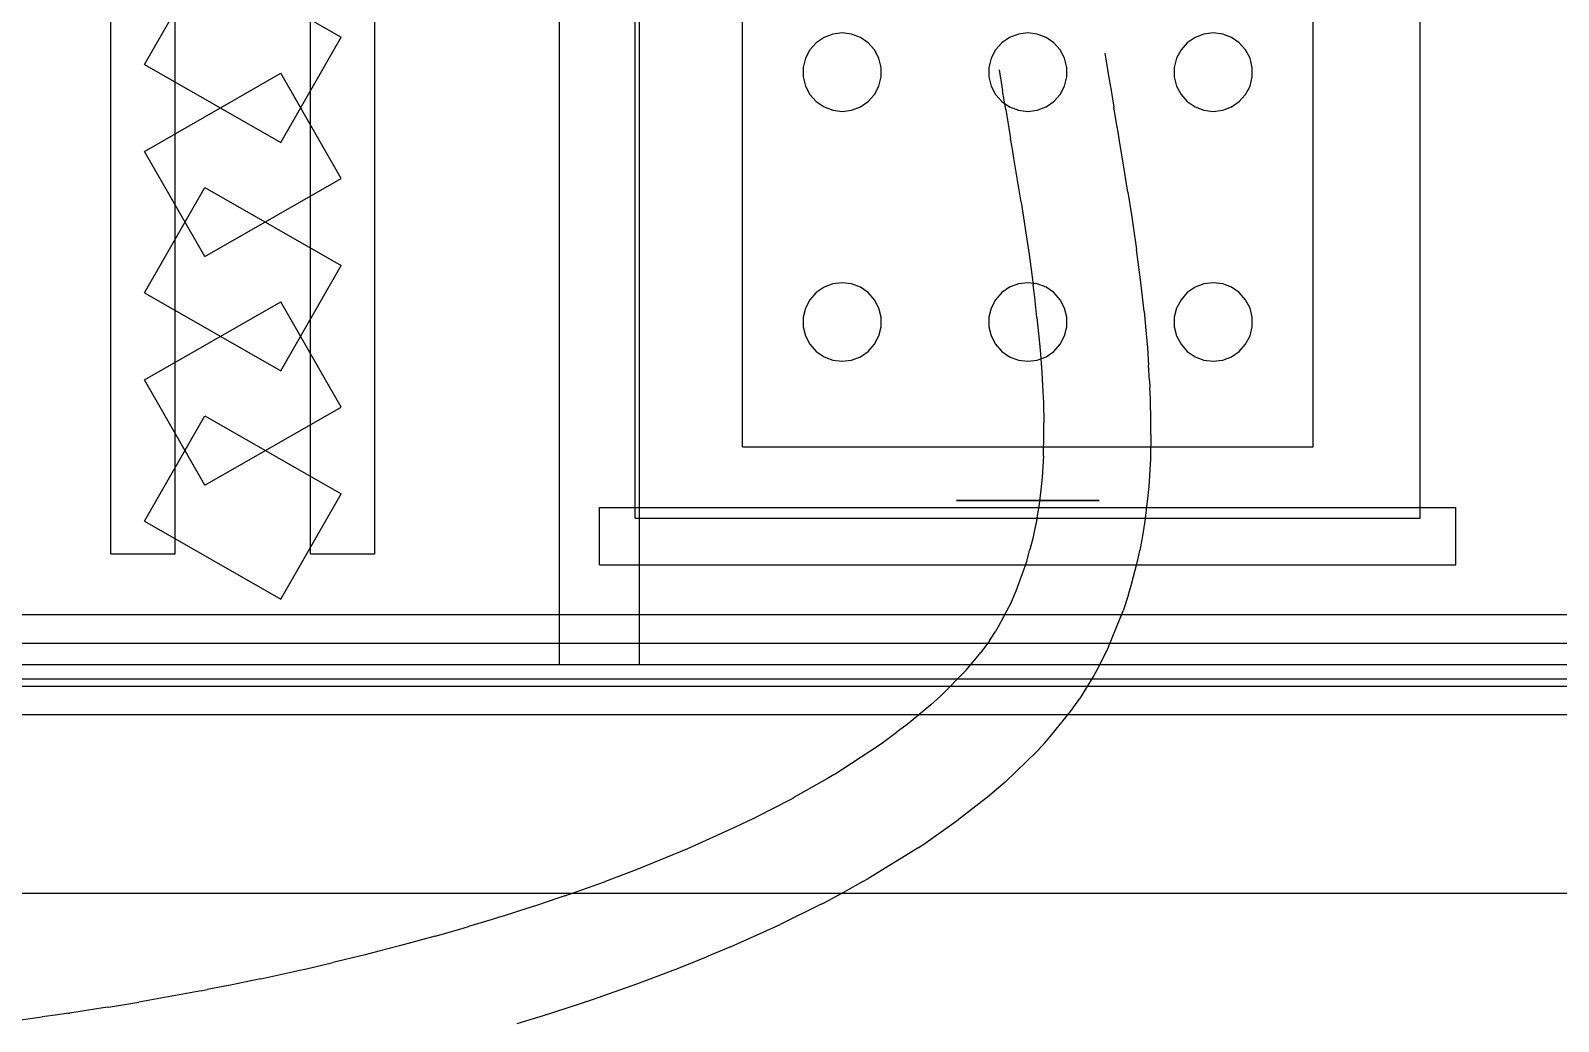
# Model space of a CAD drawing. Header units: millimetres. Extents: x -808 to -5, y -418 to 283.
# Drawn here: x -232.67 to -209.12, y 25.6 to 40.87 of the extents above; entities that cross this region are included whole.
import ezdxf

# ---------------------------------------------------------------- set-up
doc = ezdxf.new("R2010")
doc.units = ezdxf.units.MM
doc.layers.add('HIDDEN', color=8, linetype='Continuous')
doc.layers.add('VISIBLE', color=7, linetype='Continuous')

msp = doc.modelspace()

# ---------------------------------------------------------------- linework, layer by layer
at = {"layer": 'HIDDEN'}
for points in [[(-224.516, 31.1), (-224.516, 56.4)], [(-224.516, 31.1), (-224.516, 56.4)], [(-224.516, 31.1), (-224.516, 56.4)], [(-223.284, 31.1), (-223.284, 56.4)], [(-223.284, 31.1), (-223.284, 56.4)], [(-223.284, 31.1), (-223.284, 56.4)], [(-231.435, 32.805), (-231.435, 55.355)], [(-231.435, 32.805), (-231.435, 55.355)], [(-230.445, 32.805), (-230.445, 55.355)], [(-230.445, 32.805), (-230.445, 55.355)], [(-228.355, 32.805), (-228.355, 55.355)], [(-228.355, 32.805), (-228.355, 55.355)], [(-227.365, 32.805), (-227.365, 55.355)], [(-227.365, 32.805), (-227.365, 55.355)], [(-223.35, 33.355), (-223.35, 54.805)], [(-223.35, 33.355), (-223.35, 54.805)], [(-211.25, 33.355), (-211.25, 54.805)], [(-211.25, 33.355), (-211.25, 54.805)], [(-221.7, 34.455), (-221.7, 53.705)], [(-221.7, 34.455), (-221.7, 53.705)], [(-221.7, 34.455), (-221.7, 53.705)], [(-221.7, 34.455), (-221.7, 53.705)], [(-221.7, 34.455), (-221.7, 53.705)], [(-221.7, 34.455), (-221.7, 53.705)], [(-221.7, 34.455), (-221.7, 53.705)], [(-221.7, 34.455), (-221.7, 53.705)], [(-221.7, 34.455), (-221.7, 53.705)], [(-221.7, 34.455), (-221.7, 53.705)], [(-221.7, 34.455), (-221.7, 53.705)], [(-221.7, 34.455), (-221.7, 53.705)], [(-221.7, 34.455), (-221.7, 53.705)], [(-221.7, 34.455), (-221.7, 53.705)], [(-221.7, 34.455), (-221.7, 53.705)], [(-221.7, 34.455), (-221.7, 53.705)], [(-221.7, 34.455), (-221.7, 53.705)], [(-221.7, 34.455), (-221.7, 53.705)], [(-221.7, 34.455), (-221.7, 53.705)], [(-221.7, 34.455), (-221.7, 53.705)], [(-221.7, 34.455), (-221.7, 53.705)], [(-221.7, 34.455), (-221.7, 53.705)], [(-221.7, 34.455), (-221.7, 53.705)], [(-221.7, 34.455), (-221.7, 53.705)], [(-221.7, 34.455), (-221.7, 53.705)], [(-221.7, 34.455), (-221.7, 53.705)], [(-221.7, 34.455), (-221.7, 53.705)], [(-221.7, 34.455), (-221.7, 53.705)], [(-221.7, 34.455), (-221.7, 53.705)], [(-221.7, 34.455), (-221.7, 53.705)], [(-221.7, 34.455), (-221.7, 53.705)], [(-221.7, 34.455), (-221.7, 53.705)], [(-221.7, 34.455), (-221.7, 53.705)], [(-221.7, 34.455), (-221.7, 53.705)], [(-221.7, 34.455), (-221.7, 53.705)], [(-221.7, 34.455), (-221.7, 53.705)], [(-221.7, 34.455), (-221.7, 53.705)], [(-221.7, 34.455), (-221.7, 53.705)], [(-221.7, 34.455), (-221.7, 53.705)], [(-221.7, 34.455), (-221.7, 53.705)], [(-221.7, 34.455), (-221.7, 53.705)], [(-221.7, 34.455), (-221.7, 53.705)], [(-221.7, 34.455), (-221.7, 53.705)], [(-221.7, 34.455), (-221.7, 53.705)], [(-221.7, 34.455), (-221.7, 53.705)], [(-221.7, 34.455), (-221.7, 53.705)], [(-221.7, 34.455), (-221.7, 53.705)], [(-221.7, 34.455), (-221.7, 53.705)], [(-221.7, 34.455), (-221.7, 53.705)], [(-221.7, 34.455), (-221.7, 53.705)], [(-221.7, 34.455), (-221.7, 53.705)], [(-221.7, 34.455), (-221.7, 53.705)], [(-212.9, 34.455), (-212.9, 53.705)], [(-212.9, 34.455), (-212.9, 53.705)], [(-212.9, 34.455), (-212.9, 53.705)], [(-212.9, 34.455), (-212.9, 53.705)], [(-212.9, 34.455), (-212.9, 53.705)], [(-212.9, 34.455), (-212.9, 53.705)], [(-212.9, 34.455), (-212.9, 53.705)], [(-212.9, 34.455), (-212.9, 53.705)], [(-212.9, 34.455), (-212.9, 53.705)], [(-212.9, 34.455), (-212.9, 53.705)], [(-212.9, 34.455), (-212.9, 53.705)], [(-212.9, 34.455), (-212.9, 53.705)], [(-212.9, 34.455), (-212.9, 53.705)], [(-212.9, 34.455), (-212.9, 53.705)], [(-212.9, 34.455), (-212.9, 53.705)], [(-212.9, 34.455), (-212.9, 53.705)], [(-212.9, 34.455), (-212.9, 53.705)], [(-212.9, 34.455), (-212.9, 53.705)], [(-212.9, 34.455), (-212.9, 53.705)], [(-212.9, 34.455), (-212.9, 53.705)], [(-212.9, 34.455), (-212.9, 53.705)], [(-212.9, 34.455), (-212.9, 53.705)], [(-212.9, 34.455), (-212.9, 53.705)], [(-212.9, 34.455), (-212.9, 53.705)], [(-212.9, 34.455), (-212.9, 53.705)], [(-212.9, 34.455), (-212.9, 53.705)], [(-212.9, 34.455), (-212.9, 53.705)], [(-212.9, 34.455), (-212.9, 53.705)], [(-212.9, 34.455), (-212.9, 53.705)], [(-212.9, 34.455), (-212.9, 53.705)], [(-212.9, 34.455), (-212.9, 53.705)], [(-212.9, 34.455), (-212.9, 53.705)], [(-212.9, 34.455), (-212.9, 53.705)], [(-212.9, 34.455), (-212.9, 53.705)], [(-212.9, 34.455), (-212.9, 53.705)], [(-212.9, 34.455), (-212.9, 53.705)], [(-212.9, 34.455), (-212.9, 53.705)], [(-212.9, 34.455), (-212.9, 53.705)], [(-212.9, 34.455), (-212.9, 53.705)], [(-212.9, 34.455), (-212.9, 53.705)], [(-212.9, 34.455), (-212.9, 53.705)], [(-212.9, 34.455), (-212.9, 53.705)], [(-212.9, 34.455), (-212.9, 53.705)], [(-212.9, 34.455), (-212.9, 53.705)], [(-212.9, 34.455), (-212.9, 53.705)], [(-212.9, 34.455), (-212.9, 53.705)], [(-212.9, 34.455), (-212.9, 53.705)], [(-212.9, 34.455), (-212.9, 53.705)], [(-212.9, 34.455), (-212.9, 53.705)], [(-212.9, 34.455), (-212.9, 53.705)], [(-212.9, 34.455), (-212.9, 53.705)], [(-212.9, 34.455), (-212.9, 53.705)], [(-230.915, 40.35), (-229.985, 41.973)], [(-230.915, 40.35), (-229.985, 41.973)], [(-229.985, 41.973), (-227.885, 40.77)], [(-229.985, 41.973), (-227.885, 40.77)], [(-228.815, 39.147), (-227.885, 40.77)], [(-228.815, 39.147), (-227.885, 40.77)], [(-220.441, 40.766), (-220.561, 40.683)], [(-220.441, 40.766), (-220.561, 40.683)], [(-220.305, 40.817), (-220.441, 40.766)], [(-220.305, 40.817), (-220.441, 40.766)], [(-220.16, 40.835), (-220.305, 40.817)], [(-220.16, 40.835), (-220.305, 40.817)], [(-220.015, 40.817), (-220.16, 40.835)], [(-220.015, 40.817), (-220.16, 40.835)], [(-219.879, 40.766), (-220.015, 40.817)], [(-219.879, 40.766), (-220.015, 40.817)], [(-219.759, 40.683), (-219.879, 40.766)], [(-219.759, 40.683), (-219.879, 40.766)], [(-217.581, 40.766), (-217.701, 40.683)], [(-217.581, 40.766), (-217.701, 40.683)], [(-217.445, 40.817), (-217.581, 40.766)], [(-217.445, 40.817), (-217.581, 40.766)], [(-217.3, 40.835), (-217.445, 40.817)], [(-217.3, 40.835), (-217.445, 40.817)], [(-217.155, 40.817), (-217.3, 40.835)], [(-217.155, 40.817), (-217.3, 40.835)], [(-217.019, 40.766), (-217.155, 40.817)], [(-217.019, 40.766), (-217.155, 40.817)], [(-216.899, 40.683), (-217.019, 40.766)], [(-216.899, 40.683), (-217.019, 40.766)], [(-214.721, 40.766), (-214.841, 40.683)], [(-214.721, 40.766), (-214.841, 40.683)], [(-214.585, 40.817), (-214.721, 40.766)], [(-214.585, 40.817), (-214.721, 40.766)], [(-214.44, 40.835), (-214.585, 40.817)], [(-214.44, 40.835), (-214.585, 40.817)], [(-214.295, 40.817), (-214.44, 40.835)], [(-214.295, 40.817), (-214.44, 40.835)], [(-214.159, 40.766), (-214.295, 40.817)], [(-214.159, 40.766), (-214.295, 40.817)], [(-214.039, 40.683), (-214.159, 40.766)], [(-214.039, 40.683), (-214.159, 40.766)], [(-220.658, 40.574), (-220.726, 40.445)], [(-220.658, 40.574), (-220.726, 40.445)], [(-220.561, 40.683), (-220.658, 40.574)], [(-220.561, 40.683), (-220.658, 40.574)], [(-219.662, 40.574), (-219.759, 40.683)], [(-219.662, 40.574), (-219.759, 40.683)], [(-219.594, 40.445), (-219.662, 40.574)], [(-219.594, 40.445), (-219.662, 40.574)], [(-217.798, 40.574), (-217.866, 40.445)], [(-217.798, 40.574), (-217.866, 40.445)], [(-217.701, 40.683), (-217.798, 40.574)], [(-217.701, 40.683), (-217.798, 40.574)], [(-216.802, 40.574), (-216.899, 40.683)], [(-216.802, 40.574), (-216.899, 40.683)], [(-216.734, 40.445), (-216.802, 40.574)], [(-216.734, 40.445), (-216.802, 40.574)], [(-214.938, 40.574), (-215.006, 40.445)], [(-214.938, 40.574), (-215.006, 40.445)], [(-214.841, 40.683), (-214.938, 40.574)], [(-214.841, 40.683), (-214.938, 40.574)], [(-213.942, 40.574), (-214.039, 40.683)], [(-213.942, 40.574), (-214.039, 40.683)], [(-213.874, 40.445), (-213.942, 40.574)], [(-213.874, 40.445), (-213.942, 40.574)], [(-230.915, 40.35), (-228.815, 39.147)], [(-230.915, 40.35), (-228.815, 39.147)], [(-220.726, 40.445), (-220.761, 40.303)], [(-220.726, 40.445), (-220.761, 40.303)], [(-220.761, 40.303), (-220.761, 40.157)], [(-220.761, 40.303), (-220.761, 40.157)], [(-219.559, 40.303), (-219.594, 40.445)], [(-219.559, 40.303), (-219.594, 40.445)], [(-219.559, 40.157), (-219.559, 40.303)], [(-219.559, 40.157), (-219.559, 40.303)], [(-217.866, 40.445), (-217.901, 40.303)], [(-217.866, 40.445), (-217.901, 40.303)], [(-217.901, 40.303), (-217.901, 40.157)], [(-217.901, 40.303), (-217.901, 40.157)], [(-216.699, 40.303), (-216.734, 40.445)], [(-216.699, 40.303), (-216.734, 40.445)], [(-216.699, 40.157), (-216.699, 40.303)], [(-216.699, 40.157), (-216.699, 40.303)], [(-215.006, 40.445), (-215.041, 40.303)], [(-215.006, 40.445), (-215.041, 40.303)], [(-215.041, 40.303), (-215.041, 40.157)], [(-215.041, 40.303), (-215.041, 40.157)], [(-213.839, 40.303), (-213.874, 40.445)], [(-213.839, 40.303), (-213.874, 40.445)], [(-213.839, 40.157), (-213.839, 40.303)], [(-213.839, 40.157), (-213.839, 40.303)], [(-230.915, 39.01), (-228.815, 40.213)], [(-230.915, 39.01), (-228.815, 40.213)], [(-227.885, 38.59), (-228.815, 40.213)], [(-227.885, 38.59), (-228.815, 40.213)], [(-220.761, 40.157), (-220.726, 40.015)], [(-220.761, 40.157), (-220.726, 40.015)], [(-219.594, 40.015), (-219.559, 40.157)], [(-219.594, 40.015), (-219.559, 40.157)], [(-217.901, 40.157), (-217.866, 40.015)], [(-217.901, 40.157), (-217.866, 40.015)], [(-216.734, 40.015), (-216.699, 40.157)], [(-216.734, 40.015), (-216.699, 40.157)], [(-215.041, 40.157), (-215.006, 40.015)], [(-215.041, 40.157), (-215.006, 40.015)], [(-213.874, 40.015), (-213.839, 40.157)], [(-213.874, 40.015), (-213.839, 40.157)], [(-220.726, 40.015), (-220.658, 39.886)], [(-220.726, 40.015), (-220.658, 39.886)], [(-220.658, 39.886), (-220.561, 39.777)], [(-220.658, 39.886), (-220.561, 39.777)], [(-219.759, 39.777), (-219.662, 39.886)], [(-219.759, 39.777), (-219.662, 39.886)], [(-219.662, 39.886), (-219.594, 40.015)], [(-219.662, 39.886), (-219.594, 40.015)], [(-217.866, 40.015), (-217.798, 39.886)], [(-217.866, 40.015), (-217.798, 39.886)], [(-217.798, 39.886), (-217.701, 39.777)], [(-217.798, 39.886), (-217.701, 39.777)], [(-216.899, 39.777), (-216.802, 39.886)], [(-216.899, 39.777), (-216.802, 39.886)], [(-216.802, 39.886), (-216.734, 40.015)], [(-216.802, 39.886), (-216.734, 40.015)], [(-215.006, 40.015), (-214.938, 39.886)], [(-215.006, 40.015), (-214.938, 39.886)], [(-214.938, 39.886), (-214.841, 39.777)], [(-214.938, 39.886), (-214.841, 39.777)], [(-214.039, 39.777), (-213.942, 39.886)], [(-214.039, 39.777), (-213.942, 39.886)], [(-213.942, 39.886), (-213.874, 40.015)], [(-213.942, 39.886), (-213.874, 40.015)], [(-220.561, 39.777), (-220.441, 39.694)], [(-220.561, 39.777), (-220.441, 39.694)], [(-220.441, 39.694), (-220.305, 39.643)], [(-220.441, 39.694), (-220.305, 39.643)], [(-220.305, 39.643), (-220.16, 39.625)], [(-220.305, 39.643), (-220.16, 39.625)], [(-220.16, 39.625), (-220.015, 39.643)], [(-220.16, 39.625), (-220.015, 39.643)], [(-220.015, 39.643), (-219.879, 39.694)], [(-220.015, 39.643), (-219.879, 39.694)], [(-219.879, 39.694), (-219.759, 39.777)], [(-219.879, 39.694), (-219.759, 39.777)], [(-217.701, 39.777), (-217.581, 39.694)], [(-217.701, 39.777), (-217.581, 39.694)], [(-217.581, 39.694), (-217.445, 39.643)], [(-217.581, 39.694), (-217.445, 39.643)], [(-217.445, 39.643), (-217.3, 39.625)], [(-217.445, 39.643), (-217.3, 39.625)], [(-217.3, 39.625), (-217.155, 39.643)], [(-217.3, 39.625), (-217.155, 39.643)], [(-217.155, 39.643), (-217.019, 39.694)], [(-217.155, 39.643), (-217.019, 39.694)], [(-217.019, 39.694), (-216.899, 39.777)], [(-217.019, 39.694), (-216.899, 39.777)], [(-214.841, 39.777), (-214.721, 39.694)], [(-214.841, 39.777), (-214.721, 39.694)], [(-214.721, 39.694), (-214.585, 39.643)], [(-214.721, 39.694), (-214.585, 39.643)], [(-214.585, 39.643), (-214.44, 39.625)], [(-214.585, 39.643), (-214.44, 39.625)], [(-214.44, 39.625), (-214.295, 39.643)], [(-214.44, 39.625), (-214.295, 39.643)], [(-214.295, 39.643), (-214.159, 39.694)], [(-214.295, 39.643), (-214.159, 39.694)], [(-214.159, 39.694), (-214.039, 39.777)], [(-214.159, 39.694), (-214.039, 39.777)], [(-229.985, 37.387), (-230.915, 39.01)], [(-229.985, 37.387), (-230.915, 39.01)], [(-230.915, 36.83), (-229.985, 38.453)], [(-230.915, 36.83), (-229.985, 38.453)], [(-229.985, 37.387), (-227.885, 38.59)], [(-229.985, 37.387), (-227.885, 38.59)], [(-229.985, 38.453), (-227.885, 37.25)], [(-229.985, 38.453), (-227.885, 37.25)], [(-228.815, 35.627), (-227.885, 37.25)], [(-228.815, 35.627), (-227.885, 37.25)], [(-220.16, 36.985), (-220.305, 36.967)], [(-220.16, 36.985), (-220.305, 36.967)], [(-220.015, 36.967), (-220.16, 36.985)], [(-220.015, 36.967), (-220.16, 36.985)], [(-217.3, 36.985), (-217.445, 36.967)], [(-217.3, 36.985), (-217.445, 36.967)], [(-217.155, 36.967), (-217.3, 36.985)], [(-217.155, 36.967), (-217.3, 36.985)], [(-214.44, 36.985), (-214.585, 36.967)], [(-214.44, 36.985), (-214.585, 36.967)], [(-214.295, 36.967), (-214.44, 36.985)], [(-214.295, 36.967), (-214.44, 36.985)], [(-230.915, 36.83), (-228.815, 35.627)], [(-230.915, 36.83), (-228.815, 35.627)], [(-220.561, 36.833), (-220.658, 36.724)], [(-220.561, 36.833), (-220.658, 36.724)], [(-220.441, 36.916), (-220.561, 36.833)], [(-220.441, 36.916), (-220.561, 36.833)], [(-220.305, 36.967), (-220.441, 36.916)], [(-220.305, 36.967), (-220.441, 36.916)], [(-219.879, 36.916), (-220.015, 36.967)], [(-219.879, 36.916), (-220.015, 36.967)], [(-219.759, 36.833), (-219.879, 36.916)], [(-219.759, 36.833), (-219.879, 36.916)], [(-219.662, 36.724), (-219.759, 36.833)], [(-219.662, 36.724), (-219.759, 36.833)], [(-217.701, 36.833), (-217.798, 36.724)], [(-217.701, 36.833), (-217.798, 36.724)], [(-217.581, 36.916), (-217.701, 36.833)], [(-217.581, 36.916), (-217.701, 36.833)], [(-217.445, 36.967), (-217.581, 36.916)], [(-217.445, 36.967), (-217.581, 36.916)], [(-217.019, 36.916), (-217.155, 36.967)], [(-217.019, 36.916), (-217.155, 36.967)], [(-216.899, 36.833), (-217.019, 36.916)], [(-216.899, 36.833), (-217.019, 36.916)], [(-216.802, 36.724), (-216.899, 36.833)], [(-216.802, 36.724), (-216.899, 36.833)], [(-214.841, 36.833), (-214.938, 36.724)], [(-214.841, 36.833), (-214.938, 36.724)], [(-214.721, 36.916), (-214.841, 36.833)], [(-214.721, 36.916), (-214.841, 36.833)], [(-214.585, 36.967), (-214.721, 36.916)], [(-214.585, 36.967), (-214.721, 36.916)], [(-214.159, 36.916), (-214.295, 36.967)], [(-214.159, 36.916), (-214.295, 36.967)], [(-214.039, 36.833), (-214.159, 36.916)], [(-214.039, 36.833), (-214.159, 36.916)], [(-213.942, 36.724), (-214.039, 36.833)], [(-213.942, 36.724), (-214.039, 36.833)], [(-230.915, 35.49), (-228.815, 36.693)], [(-230.915, 35.49), (-228.815, 36.693)], [(-227.885, 35.07), (-228.815, 36.693)], [(-227.885, 35.07), (-228.815, 36.693)], [(-220.726, 36.595), (-220.761, 36.453)], [(-220.726, 36.595), (-220.761, 36.453)], [(-220.658, 36.724), (-220.726, 36.595)], [(-220.658, 36.724), (-220.726, 36.595)], [(-219.594, 36.595), (-219.662, 36.724)], [(-219.594, 36.595), (-219.662, 36.724)], [(-219.559, 36.453), (-219.594, 36.595)], [(-219.559, 36.453), (-219.594, 36.595)], [(-217.866, 36.595), (-217.901, 36.453)], [(-217.866, 36.595), (-217.901, 36.453)], [(-217.798, 36.724), (-217.866, 36.595)], [(-217.798, 36.724), (-217.866, 36.595)], [(-216.734, 36.595), (-216.802, 36.724)], [(-216.734, 36.595), (-216.802, 36.724)], [(-216.699, 36.453), (-216.734, 36.595)], [(-216.699, 36.453), (-216.734, 36.595)], [(-215.006, 36.595), (-215.041, 36.453)], [(-215.006, 36.595), (-215.041, 36.453)], [(-214.938, 36.724), (-215.006, 36.595)], [(-214.938, 36.724), (-215.006, 36.595)], [(-213.874, 36.595), (-213.942, 36.724)], [(-213.874, 36.595), (-213.942, 36.724)], [(-213.839, 36.453), (-213.874, 36.595)], [(-213.839, 36.453), (-213.874, 36.595)], [(-220.761, 36.453), (-220.761, 36.307)], [(-220.761, 36.453), (-220.761, 36.307)], [(-220.761, 36.307), (-220.726, 36.165)], [(-220.761, 36.307), (-220.726, 36.165)], [(-219.594, 36.165), (-219.559, 36.307)], [(-219.594, 36.165), (-219.559, 36.307)], [(-219.559, 36.307), (-219.559, 36.453)], [(-219.559, 36.307), (-219.559, 36.453)], [(-217.901, 36.453), (-217.901, 36.307)], [(-217.901, 36.453), (-217.901, 36.307)], [(-217.901, 36.307), (-217.866, 36.165)], [(-217.901, 36.307), (-217.866, 36.165)], [(-216.734, 36.165), (-216.699, 36.307)], [(-216.734, 36.165), (-216.699, 36.307)], [(-216.699, 36.307), (-216.699, 36.453)], [(-216.699, 36.307), (-216.699, 36.453)], [(-215.041, 36.453), (-215.041, 36.307)], [(-215.041, 36.453), (-215.041, 36.307)], [(-215.041, 36.307), (-215.006, 36.165)], [(-215.041, 36.307), (-215.006, 36.165)], [(-213.874, 36.165), (-213.839, 36.307)], [(-213.874, 36.165), (-213.839, 36.307)], [(-213.839, 36.307), (-213.839, 36.453)], [(-213.839, 36.307), (-213.839, 36.453)], [(-220.726, 36.165), (-220.658, 36.036)], [(-220.726, 36.165), (-220.658, 36.036)], [(-220.658, 36.036), (-220.561, 35.927)], [(-220.658, 36.036), (-220.561, 35.927)], [(-219.759, 35.927), (-219.662, 36.036)], [(-219.759, 35.927), (-219.662, 36.036)], [(-219.662, 36.036), (-219.594, 36.165)], [(-219.662, 36.036), (-219.594, 36.165)], [(-217.866, 36.165), (-217.798, 36.036)], [(-217.866, 36.165), (-217.798, 36.036)], [(-217.798, 36.036), (-217.701, 35.927)], [(-217.798, 36.036), (-217.701, 35.927)], [(-216.899, 35.927), (-216.802, 36.036)], [(-216.899, 35.927), (-216.802, 36.036)], [(-216.802, 36.036), (-216.734, 36.165)], [(-216.802, 36.036), (-216.734, 36.165)], [(-215.006, 36.165), (-214.938, 36.036)], [(-215.006, 36.165), (-214.938, 36.036)], [(-214.938, 36.036), (-214.841, 35.927)], [(-214.938, 36.036), (-214.841, 35.927)], [(-214.039, 35.927), (-213.942, 36.036)], [(-214.039, 35.927), (-213.942, 36.036)], [(-213.942, 36.036), (-213.874, 36.165)], [(-213.942, 36.036), (-213.874, 36.165)], [(-220.561, 35.927), (-220.441, 35.844)], [(-220.561, 35.927), (-220.441, 35.844)], [(-220.441, 35.844), (-220.305, 35.793)], [(-220.441, 35.844), (-220.305, 35.793)], [(-220.015, 35.793), (-219.879, 35.844)], [(-220.015, 35.793), (-219.879, 35.844)], [(-219.879, 35.844), (-219.759, 35.927)], [(-219.879, 35.844), (-219.759, 35.927)], [(-217.701, 35.927), (-217.581, 35.844)], [(-217.701, 35.927), (-217.581, 35.844)], [(-217.581, 35.844), (-217.445, 35.793)], [(-217.581, 35.844), (-217.445, 35.793)], [(-217.155, 35.793), (-217.019, 35.844)], [(-217.155, 35.793), (-217.019, 35.844)], [(-217.019, 35.844), (-216.899, 35.927)], [(-217.019, 35.844), (-216.899, 35.927)], [(-214.841, 35.927), (-214.721, 35.844)], [(-214.841, 35.927), (-214.721, 35.844)], [(-214.721, 35.844), (-214.585, 35.793)], [(-214.721, 35.844), (-214.585, 35.793)], [(-214.295, 35.793), (-214.159, 35.844)], [(-214.295, 35.793), (-214.159, 35.844)], [(-214.159, 35.844), (-214.039, 35.927)], [(-214.159, 35.844), (-214.039, 35.927)], [(-220.305, 35.793), (-220.16, 35.775)], [(-220.305, 35.793), (-220.16, 35.775)], [(-220.16, 35.775), (-220.015, 35.793)], [(-220.16, 35.775), (-220.015, 35.793)], [(-217.445, 35.793), (-217.3, 35.775)], [(-217.445, 35.793), (-217.3, 35.775)], [(-217.3, 35.775), (-217.155, 35.793)], [(-217.3, 35.775), (-217.155, 35.793)], [(-214.585, 35.793), (-214.44, 35.775)], [(-214.585, 35.793), (-214.44, 35.775)], [(-214.44, 35.775), (-214.295, 35.793)], [(-214.44, 35.775), (-214.295, 35.793)], [(-229.985, 33.867), (-230.915, 35.49)], [(-229.985, 33.867), (-230.915, 35.49)], [(-230.915, 33.31), (-229.985, 34.933)], [(-230.915, 33.31), (-229.985, 34.933)], [(-229.985, 33.867), (-227.885, 35.07)], [(-229.985, 33.867), (-227.885, 35.07)], [(-229.985, 34.933), (-227.885, 33.73)], [(-229.985, 34.933), (-227.885, 33.73)], [(-221.7, 34.455), (-212.9, 34.455)], [(-221.7, 34.455), (-212.9, 34.455)], [(-221.7, 34.455), (-212.9, 34.455)], [(-221.7, 34.455), (-212.9, 34.455)], [(-221.7, 34.455), (-212.9, 34.455)], [(-221.7, 34.455), (-212.9, 34.455)], [(-221.7, 34.455), (-212.9, 34.455)], [(-221.7, 34.455), (-212.9, 34.455)], [(-221.7, 34.455), (-212.9, 34.455)], [(-221.7, 34.455), (-212.9, 34.455)], [(-221.7, 34.455), (-212.9, 34.455)], [(-221.7, 34.455), (-212.9, 34.455)], [(-221.7, 34.455), (-212.9, 34.455)], [(-221.7, 34.455), (-212.9, 34.455)], [(-221.7, 34.455), (-212.9, 34.455)], [(-221.7, 34.455), (-212.9, 34.455)], [(-221.7, 34.455), (-212.9, 34.455)], [(-221.7, 34.455), (-212.9, 34.455)], [(-221.7, 34.455), (-212.9, 34.455)], [(-221.7, 34.455), (-212.9, 34.455)], [(-221.7, 34.455), (-212.9, 34.455)], [(-221.7, 34.455), (-212.9, 34.455)], [(-221.7, 34.455), (-212.9, 34.455)], [(-221.7, 34.455), (-212.9, 34.455)], [(-221.7, 34.455), (-212.9, 34.455)], [(-221.7, 34.455), (-212.9, 34.455)], [(-221.7, 34.455), (-212.9, 34.455)], [(-221.7, 34.455), (-212.9, 34.455)], [(-221.7, 34.455), (-212.9, 34.455)], [(-221.7, 34.455), (-212.9, 34.455)], [(-221.7, 34.455), (-212.9, 34.455)], [(-221.7, 34.455), (-212.9, 34.455)], [(-221.7, 34.455), (-212.9, 34.455)], [(-221.7, 34.455), (-212.9, 34.455)], [(-221.7, 34.455), (-212.9, 34.455)], [(-221.7, 34.455), (-212.9, 34.455)], [(-221.7, 34.455), (-212.9, 34.455)], [(-221.7, 34.455), (-212.9, 34.455)], [(-221.7, 34.455), (-212.9, 34.455)], [(-221.7, 34.455), (-212.9, 34.455)], [(-221.7, 34.455), (-212.9, 34.455)], [(-221.7, 34.455), (-212.9, 34.455)], [(-221.7, 34.455), (-212.9, 34.455)], [(-221.7, 34.455), (-212.9, 34.455)], [(-221.7, 34.455), (-212.9, 34.455)], [(-221.7, 34.455), (-212.9, 34.455)], [(-221.7, 34.455), (-212.9, 34.455)], [(-221.7, 34.455), (-212.9, 34.455)], [(-221.7, 34.455), (-212.9, 34.455)], [(-221.7, 34.455), (-212.9, 34.455)], [(-221.7, 34.455), (-212.9, 34.455)], [(-221.7, 34.455), (-212.9, 34.455)], [(-228.815, 32.107), (-227.885, 33.73)], [(-228.815, 32.107), (-227.885, 33.73)], [(-223.9, 33.52), (-210.7, 33.52)], [(-223.9, 33.52), (-210.7, 33.52)], [(-223.9, 32.64), (-223.9, 33.52)], [(-223.9, 32.64), (-223.9, 33.52)], [(-218.4, 33.63), (-218.392, 33.63)], [(-218.392, 33.63), (-218.4, 33.63)], [(-218.392, 33.63), (-218.329, 33.63)], [(-218.329, 33.63), (-218.392, 33.63)], [(-218.329, 33.63), (-218.205, 33.63)], [(-218.205, 33.63), (-218.329, 33.63)], [(-218.205, 33.63), (-218.029, 33.63)], [(-218.029, 33.63), (-218.205, 33.63)], [(-218.029, 33.63), (-217.811, 33.63)], [(-217.811, 33.63), (-218.029, 33.63)], [(-217.811, 33.63), (-217.563, 33.63)], [(-217.563, 33.63), (-217.811, 33.63)], [(-217.563, 33.63), (-217.3, 33.63)], [(-217.3, 33.63), (-217.563, 33.63)], [(-217.037, 33.63), (-217.3, 33.63)], [(-217.3, 33.63), (-217.037, 33.63)], [(-216.789, 33.63), (-217.037, 33.63)], [(-217.037, 33.63), (-216.789, 33.63)], [(-216.571, 33.63), (-216.789, 33.63)], [(-216.789, 33.63), (-216.571, 33.63)], [(-216.395, 33.63), (-216.571, 33.63)], [(-216.571, 33.63), (-216.395, 33.63)], [(-216.271, 33.63), (-216.395, 33.63)], [(-216.395, 33.63), (-216.271, 33.63)], [(-216.208, 33.63), (-216.271, 33.63)], [(-216.271, 33.63), (-216.208, 33.63)], [(-216.2, 33.63), (-216.208, 33.63)], [(-216.208, 33.63), (-216.2, 33.63)], [(-210.7, 32.64), (-210.7, 33.52)], [(-210.7, 32.64), (-210.7, 33.52)], [(-230.915, 33.31), (-228.815, 32.107)], [(-230.915, 33.31), (-228.815, 32.107)], [(-223.35, 33.355), (-211.25, 33.355)], [(-223.35, 33.355), (-211.25, 33.355)], [(-231.435, 32.805), (-230.445, 32.805)], [(-231.435, 32.805), (-230.445, 32.805)], [(-228.355, 32.805), (-227.365, 32.805)], [(-228.355, 32.805), (-227.365, 32.805)], [(-223.9, 32.64), (-210.7, 32.64)], [(-223.9, 32.64), (-210.7, 32.64)], [(-317.4, 31.87), (-97.4, 31.87)], [(-317.4, 31.87), (-97.4, 31.87)], [(-317.4, 31.87), (-97.4, 31.87)], [(-224.516, 31.1), (-224.516, 31.87)], [(-223.284, 31.1), (-223.284, 31.87)], [(-217.654, 31.87), (-215.855, 31.87)], [(-317.4, 31.43), (-97.4, 31.43)], [(-317.4, 31.43), (-97.4, 31.43)], [(-317.4, 31.1), (-97.4, 31.1)], [(-317.4, 31.1), (-97.4, 31.1)], [(-317.4, 31.1), (-97.4, 31.1)], [(-317.4, 31.1), (-97.4, 31.1)], [(-224.516, 31.1), (-223.284, 31.1)], [(-224.516, 31.1), (-223.284, 31.1)], [(-224.516, 31.1), (-223.284, 31.1)], [(-224.516, 31.1), (-223.284, 31.1)], [(-317.4, 30.88), (-97.4, 30.88)], [(-317.4, 30.88), (-97.4, 30.88)], [(-317.4, 30.77), (-97.4, 30.77)], [(-317.4, 30.77), (-97.4, 30.77)], [(-317.4, 30.33), (-97.4, 30.33)], [(-317.4, 30.33), (-97.4, 30.33)], [(-317.4, 30.33), (-97.4, 30.33)], [(-218.978, 30.33), (-216.681, 30.33)], [(-317.4, 27.58), (-97.4, 27.58)], [(-224.313, 27.58), (-220.16, 27.58)]]:
    msp.add_lwpolyline(points, dxfattribs=at)
at = {"layer": 'VISIBLE'}
for points in [[(-224.516, 31.87), (-224.516, 55.63)], [(-223.284, 31.87), (-223.284, 55.63)], [(-216.112, 40.522), (-216.087, 40.37)], [(-216.087, 40.37), (-216.06, 40.203)], [(-217.742, 40.266), (-217.711, 40.074)], [(-217.711, 40.074), (-217.689, 39.944)], [(-216.06, 40.203), (-216.012, 39.916)], [(-217.64, 39.653), (-217.689, 39.944)], [(-216.012, 39.916), (-215.974, 39.692)], [(-217.64, 39.653), (-217.603, 39.429)], [(-215.937, 39.469), (-215.974, 39.692)], [(-217.603, 39.429), (-217.566, 39.207)], [(-215.909, 39.305), (-215.937, 39.469)], [(-217.538, 39.043), (-217.566, 39.207)], [(-215.876, 39.107), (-215.909, 39.305)], [(-215.836, 38.863), (-215.876, 39.107)], [(-217.515, 38.904), (-217.538, 39.043)], [(-217.459, 38.567), (-217.515, 38.904)], [(-215.758, 38.381), (-215.836, 38.863)], [(-217.404, 38.228), (-217.459, 38.567)], [(-217.404, 38.228), (-217.331, 37.755)], [(-215.758, 38.381), (-215.703, 38.03)], [(-215.703, 38.03), (-215.661, 37.745)], [(-217.331, 37.755), (-217.301, 37.556)], [(-215.661, 37.745), (-215.646, 37.641)], [(-217.301, 37.556), (-217.281, 37.418)], [(-215.646, 37.641), (-215.626, 37.496)], [(-215.574, 37.107), (-215.626, 37.496)], [(-217.281, 37.418), (-217.255, 37.231)], [(-217.255, 37.231), (-217.218, 36.953)], [(-215.554, 36.947), (-215.574, 37.107)], [(-217.193, 36.756), (-217.218, 36.953)], [(-217.158, 36.449), (-217.193, 36.756)], [(-215.508, 36.54), (-215.554, 36.947)], [(-215.508, 36.54), (-215.474, 36.196)], [(-217.158, 36.449), (-217.118, 36.053)], [(-217.118, 36.053), (-217.104, 35.886)], [(-215.474, 36.196), (-215.456, 35.982)], [(-217.104, 35.886), (-217.083, 35.603)], [(-215.456, 35.982), (-215.437, 35.715)], [(-217.083, 35.603), (-217.071, 35.409)], [(-215.423, 35.479), (-215.437, 35.715)], [(-217.071, 35.409), (-217.066, 35.302)], [(-215.423, 35.479), (-215.418, 35.371)], [(-215.41, 35.199), (-215.418, 35.371)], [(-217.066, 35.302), (-217.059, 35.138)], [(-217.059, 35.138), (-217.052, 34.828)], [(-215.402, 34.835), (-215.41, 35.199)], [(-217.059, 34.31), (-217.051, 34.658)], [(-217.051, 34.658), (-217.052, 34.828)], [(-215.401, 34.643), (-215.409, 34.272)], [(-215.401, 34.643), (-215.402, 34.835)], [(-217.059, 34.31), (-217.079, 33.987)], [(-215.409, 34.272), (-215.435, 33.845)], [(-217.079, 33.987), (-217.097, 33.795)], [(-217.097, 33.795), (-217.123, 33.58)], [(-215.435, 33.845), (-215.452, 33.658)], [(-217.123, 33.58), (-217.159, 33.358)], [(-215.452, 33.658), (-215.495, 33.311)], [(-217.184, 33.222), (-217.223, 33.043)], [(-217.173, 33.28), (-217.184, 33.222)], [(-217.159, 33.358), (-217.173, 33.28)], [(-215.495, 33.311), (-215.526, 33.113)], [(-217.223, 33.043), (-217.266, 32.872)], [(-215.526, 33.113), (-215.552, 32.971)], [(-217.322, 32.673), (-217.266, 32.872)], [(-215.605, 32.715), (-215.574, 32.857)], [(-215.552, 32.971), (-215.574, 32.857)], [(-217.479, 32.236), (-217.322, 32.673)], [(-215.707, 32.317), (-215.605, 32.715)], [(-215.748, 32.181), (-215.707, 32.317)], [(-217.553, 32.067), (-217.59, 31.99)], [(-217.553, 32.067), (-217.479, 32.236)], [(-215.748, 32.181), (-215.831, 31.928)], [(-317.4, 31.87), (-217.654, 31.87)], [(-217.59, 31.99), (-217.756, 31.68)], [(-216.055, 31.375), (-215.831, 31.928)], [(-215.855, 31.87), (-205.76, 31.87)], [(-217.874, 31.494), (-217.797, 31.612)], [(-217.756, 31.68), (-217.797, 31.612)], [(-217.892, 31.467), (-218.024, 31.286)], [(-217.892, 31.467), (-217.874, 31.494)], [(-216.055, 31.375), (-216.202, 31.079)], [(-218.253, 31.011), (-218.09, 31.202)], [(-218.09, 31.202), (-218.024, 31.286)], [(-218.642, 30.619), (-218.253, 31.011)], [(-216.282, 30.933), (-216.466, 30.631)], [(-216.202, 31.079), (-216.282, 30.933)], [(-218.744, 30.526), (-218.642, 30.619)], [(-216.466, 30.631), (-216.5, 30.58)], [(-218.795, 30.481), (-219.135, 30.2)], [(-218.744, 30.526), (-218.795, 30.481)], [(-216.644, 30.376), (-216.59, 30.45)], [(-216.59, 30.45), (-216.5, 30.58)], [(-259.434, 30.33), (-218.978, 30.33)], [(-219.182, 30.164), (-219.327, 30.054)], [(-219.135, 30.2), (-219.182, 30.164)], [(-216.97, 29.971), (-216.644, 30.376)], [(-216.681, 30.33), (-205.478, 30.33)], [(-219.536, 29.902), (-219.327, 30.054)], [(-217.031, 29.902), (-216.97, 29.971)], [(-220.287, 29.408), (-219.603, 29.854)], [(-219.603, 29.854), (-219.536, 29.902)], [(-217.649, 29.291), (-217.156, 29.767)], [(-217.156, 29.767), (-217.031, 29.902)], [(-220.388, 29.347), (-220.879, 29.067)], [(-220.287, 29.408), (-220.388, 29.347)], [(-217.649, 29.291), (-217.923, 29.058)], [(-221.218, 28.887), (-220.949, 29.029)], [(-220.949, 29.029), (-220.913, 29.049)], [(-220.879, 29.067), (-220.913, 29.049)], [(-218.007, 28.989), (-218.305, 28.758)], [(-217.923, 29.058), (-218.007, 28.989)], [(-221.529, 28.73), (-221.462, 28.763)], [(-221.462, 28.763), (-221.218, 28.887)], [(-218.331, 28.738), (-218.366, 28.712)], [(-218.305, 28.758), (-218.331, 28.738)], [(-221.819, 28.59), (-222.543, 28.263)], [(-221.529, 28.73), (-221.819, 28.59)], [(-218.867, 28.358), (-218.366, 28.712)], [(-222.543, 28.263), (-223.31, 27.949)], [(-218.981, 28.282), (-219.768, 27.798)], [(-218.981, 28.282), (-218.867, 28.358)], [(-223.31, 27.949), (-223.824, 27.754)], [(-219.841, 27.757), (-219.768, 27.798)], [(-247.146, 27.58), (-224.313, 27.58)], [(-224.437, 27.536), (-223.824, 27.754)], [(-220.45, 27.426), (-220.155, 27.583)], [(-220.16, 27.58), (-204.894, 27.58)], [(-220.155, 27.583), (-220.116, 27.604)], [(-219.841, 27.757), (-220.116, 27.604)], [(-224.989, 27.351), (-225.387, 27.225)], [(-224.874, 27.389), (-224.989, 27.351)], [(-224.545, 27.499), (-224.874, 27.389)], [(-224.437, 27.536), (-224.545, 27.499)], [(-220.486, 27.408), (-221.118, 27.096)], [(-220.486, 27.408), (-220.45, 27.426)], [(-225.554, 27.173), (-225.923, 27.062)], [(-225.465, 27.201), (-225.554, 27.173)], [(-225.387, 27.225), (-225.465, 27.201)], [(-221.884, 26.751), (-221.118, 27.096)], [(-226.433, 26.916), (-226.794, 26.817)], [(-226.433, 26.916), (-226.055, 27.024)], [(-226.055, 27.024), (-225.923, 27.062)], [(-227.514, 26.63), (-227.687, 26.587)], [(-227.305, 26.682), (-227.514, 26.63)], [(-226.983, 26.766), (-227.305, 26.682)], [(-226.794, 26.817), (-226.983, 26.766)], [(-221.884, 26.751), (-222.252, 26.596)], [(-229.123, 26.258), (-228.522, 26.39)], [(-228.522, 26.39), (-228.418, 26.413)], [(-228.418, 26.413), (-228.011, 26.508)], [(-227.856, 26.545), (-228.011, 26.508)], [(-227.687, 26.587), (-227.856, 26.545)], [(-222.956, 26.317), (-222.682, 26.423)], [(-222.682, 26.423), (-222.252, 26.596)], [(-229.565, 26.167), (-229.702, 26.14)], [(-229.279, 26.226), (-229.565, 26.167)], [(-229.123, 26.258), (-229.279, 26.226)], [(-224.096, 25.909), (-223.326, 26.18)], [(-223.326, 26.18), (-222.956, 26.317)], [(-230.042, 26.073), (-231.005, 25.899)], [(-230.042, 26.073), (-229.95, 26.091)], [(-229.702, 26.14), (-229.95, 26.091)], [(-224.096, 25.909), (-224.168, 25.885)], [(-232.254, 25.704), (-232.494, 25.671)], [(-232.09, 25.728), (-232.254, 25.704)], [(-232.09, 25.728), (-232.068, 25.731)], [(-231.553, 25.809), (-232.068, 25.731)], [(-231.473, 25.822), (-231.553, 25.809)], [(-231.473, 25.822), (-231.005, 25.899)], [(-224.768, 25.689), (-224.976, 25.625)], [(-224.626, 25.735), (-224.768, 25.689)], [(-224.168, 25.885), (-224.626, 25.735)], [(-233.014, 25.602), (-232.494, 25.671)], [(-224.976, 25.625), (-225.174, 25.564)]]:
    msp.add_lwpolyline(points, dxfattribs=at)

doc.saveas('drawing.dxf')
